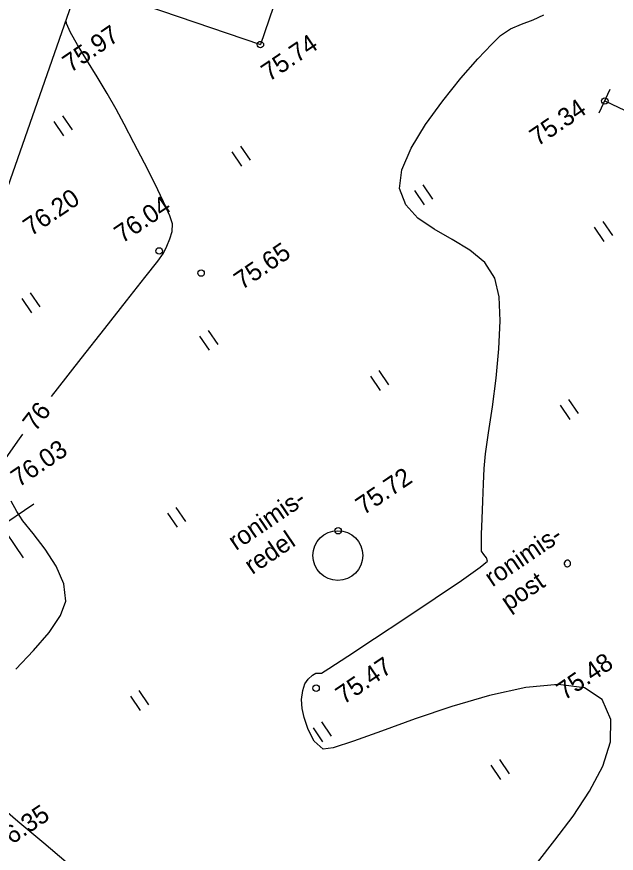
# Model space of a CAD drawing. Extents: x 640150 to 640529, y 6446040 to 6446433.
# Drawn here: x 640401.92 to 640425.02, y 6446266.15 to 6446298.41 of the extents above; entities that cross this region are included whole.
import ezdxf

# ---------------------------------------------------------------- set-up
doc = ezdxf.new("R2010")
doc.units = 0
for name, color, linetype in [('AIAD', 7, 'Continuous'), ('DETAILID', 7, 'Continuous'), ('HOONED', 7, 'Continuous'), ('KQLVIKUD', 7, 'Continuous'), ('KQRGUS', 7, 'Continuous'), ('RELJEEF', 7, 'Continuous'), ('RIST', 7, 'Continuous')]:
    doc.layers.add(name, color=color, linetype=linetype)

# ---------------------------------------------------------------- blocks, each defined once
blk = doc.blocks.new('PM')
at = {"layer": 'AIAD'}
for start, end in [(0, 180), (180, 0)]:
    blk.add_arc((0, 0), 12.5, start, end, dxfattribs=at)
blk = doc.blocks.new('RIST')
at = {"layer": 'RIST'}
for p, q in [((0, 150), (0, -150)), ((-150, 0), (150, 0))]:
    blk.add_line(p, q, dxfattribs=at)
blk = doc.blocks.new('KHEIN')
at = {"layer": 'KQLVIKUD'}
for points in [[(-21.0887, 33.509), (-21.0887, -32.6539)], [(18.2282, 33.509), (18.2282, -32.6539)]]:
    blk.add_lwpolyline(points, dxfattribs=at)

msp = doc.modelspace()

# ---------------------------------------------------------------- linework, layer by layer
at = {"layer": 'DETAILID'}
for points in [[(640424.365, 6446294.709), (640424.792, 6446295.612)], [(640424.579, 6446295.161), (640426.904, 6446294.06)]]:
    msp.add_lwpolyline(points, dxfattribs=at)
msp.add_circle((640414.292, 6446277.63), 0.959, dxfattribs=at)
at = {"layer": 'HOONED'}
for points in [[(640414.568, 6446306.847), (640411.307, 6446297.334)], [(640396.654, 6446277.779), (640404.327, 6446299.726)], [(640404.327, 6446299.726), (640411.307, 6446297.334)]]:
    msp.add_lwpolyline(points, dxfattribs=at)
at = {"layer": 'KQRGUS'}
for centre in [(640411.307, 6446297.334), (640424.579, 6446295.161), (640407.405, 6446289.377), (640409.023, 6446288.525), (640414.302, 6446278.589), (640413.454, 6446272.518)]:
    msp.add_circle(centre, 0.125, dxfattribs=at)
at = {"layer": 'RELJEEF'}
for points in [[(640421.98, 6446265.789), (640422.659, 6446266.647), (640423.355, 6446267.575), (640423.994, 6446268.54), (640424.501, 6446269.506), (640424.8, 6446270.44), (640424.817, 6446271.307), (640424.477, 6446272.072), (640423.794, 6446272.524), (640422.783, 6446272.658), (640421.535, 6446272.541), (640420.14, 6446272.236), (640418.687, 6446271.811), (640417.268, 6446271.33), (640415.972, 6446270.86), (640414.89, 6446270.465), (640414.111, 6446270.211), (640413.727, 6446270.164), (640413.386, 6446270.474), (640413.146, 6446270.926), (640412.994, 6446271.388), (640412.916, 6446271.729), (640412.898, 6446272.077), (640412.942, 6446272.427), (640413.02, 6446272.684), (640413.152, 6446272.865), (640413.32, 6446273.019), (640413.44, 6446273.099), (640413.549, 6446273.097), (640413.658, 6446273.091), (640413.952, 6446273.276), (640414.684, 6446273.753), (640415.707, 6446274.427), (640416.875, 6446275.202), (640418.042, 6446275.983), (640419.06, 6446276.674), (640419.783, 6446277.181), (640420.065, 6446277.408), (640420.027, 6446277.542), (640419.916, 6446277.664), (640419.832, 6446277.797), (640419.822, 6446278.01), (640419.83, 6446278.454), (640419.849, 6446279.05), (640419.876, 6446279.723), (640419.905, 6446280.395), (640419.931, 6446280.991), (640419.987, 6446281.548), (640420.102, 6446282.368), (640420.246, 6446283.37), (640420.388, 6446284.476), (640420.499, 6446285.604), (640420.549, 6446286.676), (640420.507, 6446287.612), (640420.344, 6446288.332), (640419.955, 6446288.927), (640419.378, 6446289.408), (640418.7, 6446289.822), (640418.005, 6446290.219), (640417.378, 6446290.647), (640416.907, 6446291.154), (640416.675, 6446291.789), (640416.763, 6446292.501), (640417.121, 6446293.343), (640417.671, 6446294.254), (640418.335, 6446295.172), (640419.034, 6446296.035), (640419.691, 6446296.783), (640420.226, 6446297.353), (640420.563, 6446297.684), (640420.94, 6446297.941), (640421.37, 6446298.13), (640421.813, 6446298.297), (640422.229, 6446298.486)], [(640403.265, 6446283.768), (640403.493, 6446284.065), (640404.401, 6446285.229), (640405.312, 6446286.386), (640406.154, 6446287.453), (640406.859, 6446288.348), (640407.355, 6446288.987), (640407.572, 6446289.289), (640407.707, 6446289.56), (640407.825, 6446289.841), (640407.903, 6446290.13), (640407.919, 6446290.424), (640407.82, 6446290.735), (640407.579, 6446291.278), (640407.239, 6446291.979), (640406.843, 6446292.761), (640406.433, 6446293.551), (640406.054, 6446294.272), (640405.747, 6446294.849), (640405.408, 6446295.448), (640405.019, 6446296.092), (640404.624, 6446296.732), (640404.266, 6446297.321), (640403.991, 6446297.809), (640403.842, 6446298.148), (640403.822, 6446298.282)], [(640401.492, 6446281.358), (640401.968, 6446282.047), (640402.16, 6446282.305)], [(640401.88, 6446273.254), (640402.567, 6446273.962), (640403.169, 6446274.664), (640403.609, 6446275.316), (640403.808, 6446275.869), (640403.734, 6446276.54), (640403.436, 6446277.224), (640403.01, 6446277.882), (640402.552, 6446278.477), (640402.158, 6446278.97), (640401.923, 6446279.323), (640401.71, 6446279.729)], [(640401.861, 6446256.268), (640402.32, 6446256.827), (640402.772, 6446257.396), (640403.148, 6446257.896), (640403.38, 6446258.251), (640403.56, 6446258.648), (640403.699, 6446259.064), (640403.814, 6446259.488), (640403.922, 6446259.913), (640404.015, 6446260.314), (640404.152, 6446260.961), (640404.314, 6446261.75), (640404.478, 6446262.573), (640404.624, 6446263.325), (640404.73, 6446263.9), (640404.776, 6446264.192), (640404.797, 6446264.466), (640404.795, 6446264.74), (640404.726, 6446264.996), (640404.46, 6446265.257), (640403.83, 6446265.799), (640402.958, 6446266.533), (640401.965, 6446267.368), (640400.973, 6446268.216)]]:
    msp.add_lwpolyline(points, dxfattribs=at)

# ---------------------------------------------------------------- block references
at = {"layer": 'DETAILID', "xscale": 0.01, "yscale": 0.01, "rotation": 34.141043618253825}
msp.add_blockref('PM', (640423.139, 6446277.323), dxfattribs=at)
at = {"layer": 'KQLVIKUD', "xscale": 0.01, "yscale": 0.01, "rotation": 34.141043618253825}
for p in [(640403.717, 6446294.211), (640410.574, 6446293.041), (640417.606, 6446291.547), (640424.538, 6446290.136), (640402.474, 6446287.385), (640409.329, 6446285.935), (640415.914, 6446284.385), (640423.218, 6446283.27), (640408.087, 6446279.108), (640406.665, 6446272.046), (640413.699, 6446270.832), (640420.554, 6446269.381)]:
    msp.add_blockref('KHEIN', p, dxfattribs=at)
at = {"layer": 'RIST', "xscale": 0.01, "yscale": 0.01, "rotation": 34.141043618253825}
msp.add_blockref('RIST', (640401.331, 6446278.779), dxfattribs=at)

# ---------------------------------------------------------------- texts
at = {"layer": 'DETAILID'}
for s, p in [('ronimis-', (640410.366, 6446277.803)), ('redel', (640410.994, 6446276.877)), ('ronimis-', (640420.249, 6446276.4)), ('post', (640420.877, 6446275.474))]:
    msp.add_text(s, height=0.7, rotation=34.141, dxfattribs=at).set_placement(p)
at = {"layer": 'KQRGUS'}
for s, p in [('75.97', (640403.99, 6446296.235)), ('75.74', (640411.646, 6446295.89)), ('75.34', (640421.989, 6446293.396)), ('76.20', (640402.471, 6446289.929)), ('76.04', (640405.985, 6446289.653)), ('75.65', (640410.596, 6446287.859)), ('76.03', (640401.999, 6446280.246)), ('75.72', (640415.285, 6446279.174)), ('75.47', (640414.515, 6446271.87)), ('75.48', (640423.026, 6446272.026)), ('76.35', (640401.307, 6446266.177))]:
    msp.add_text(s, height=0.7, rotation=34.141, dxfattribs=at).set_placement(p)
at = {"layer": 'RELJEEF'}
msp.add_text('76', height=0.7, rotation=52.5223, dxfattribs=at).set_placement((640402.64, 6446282.378))

doc.saveas('drawing.dxf')
